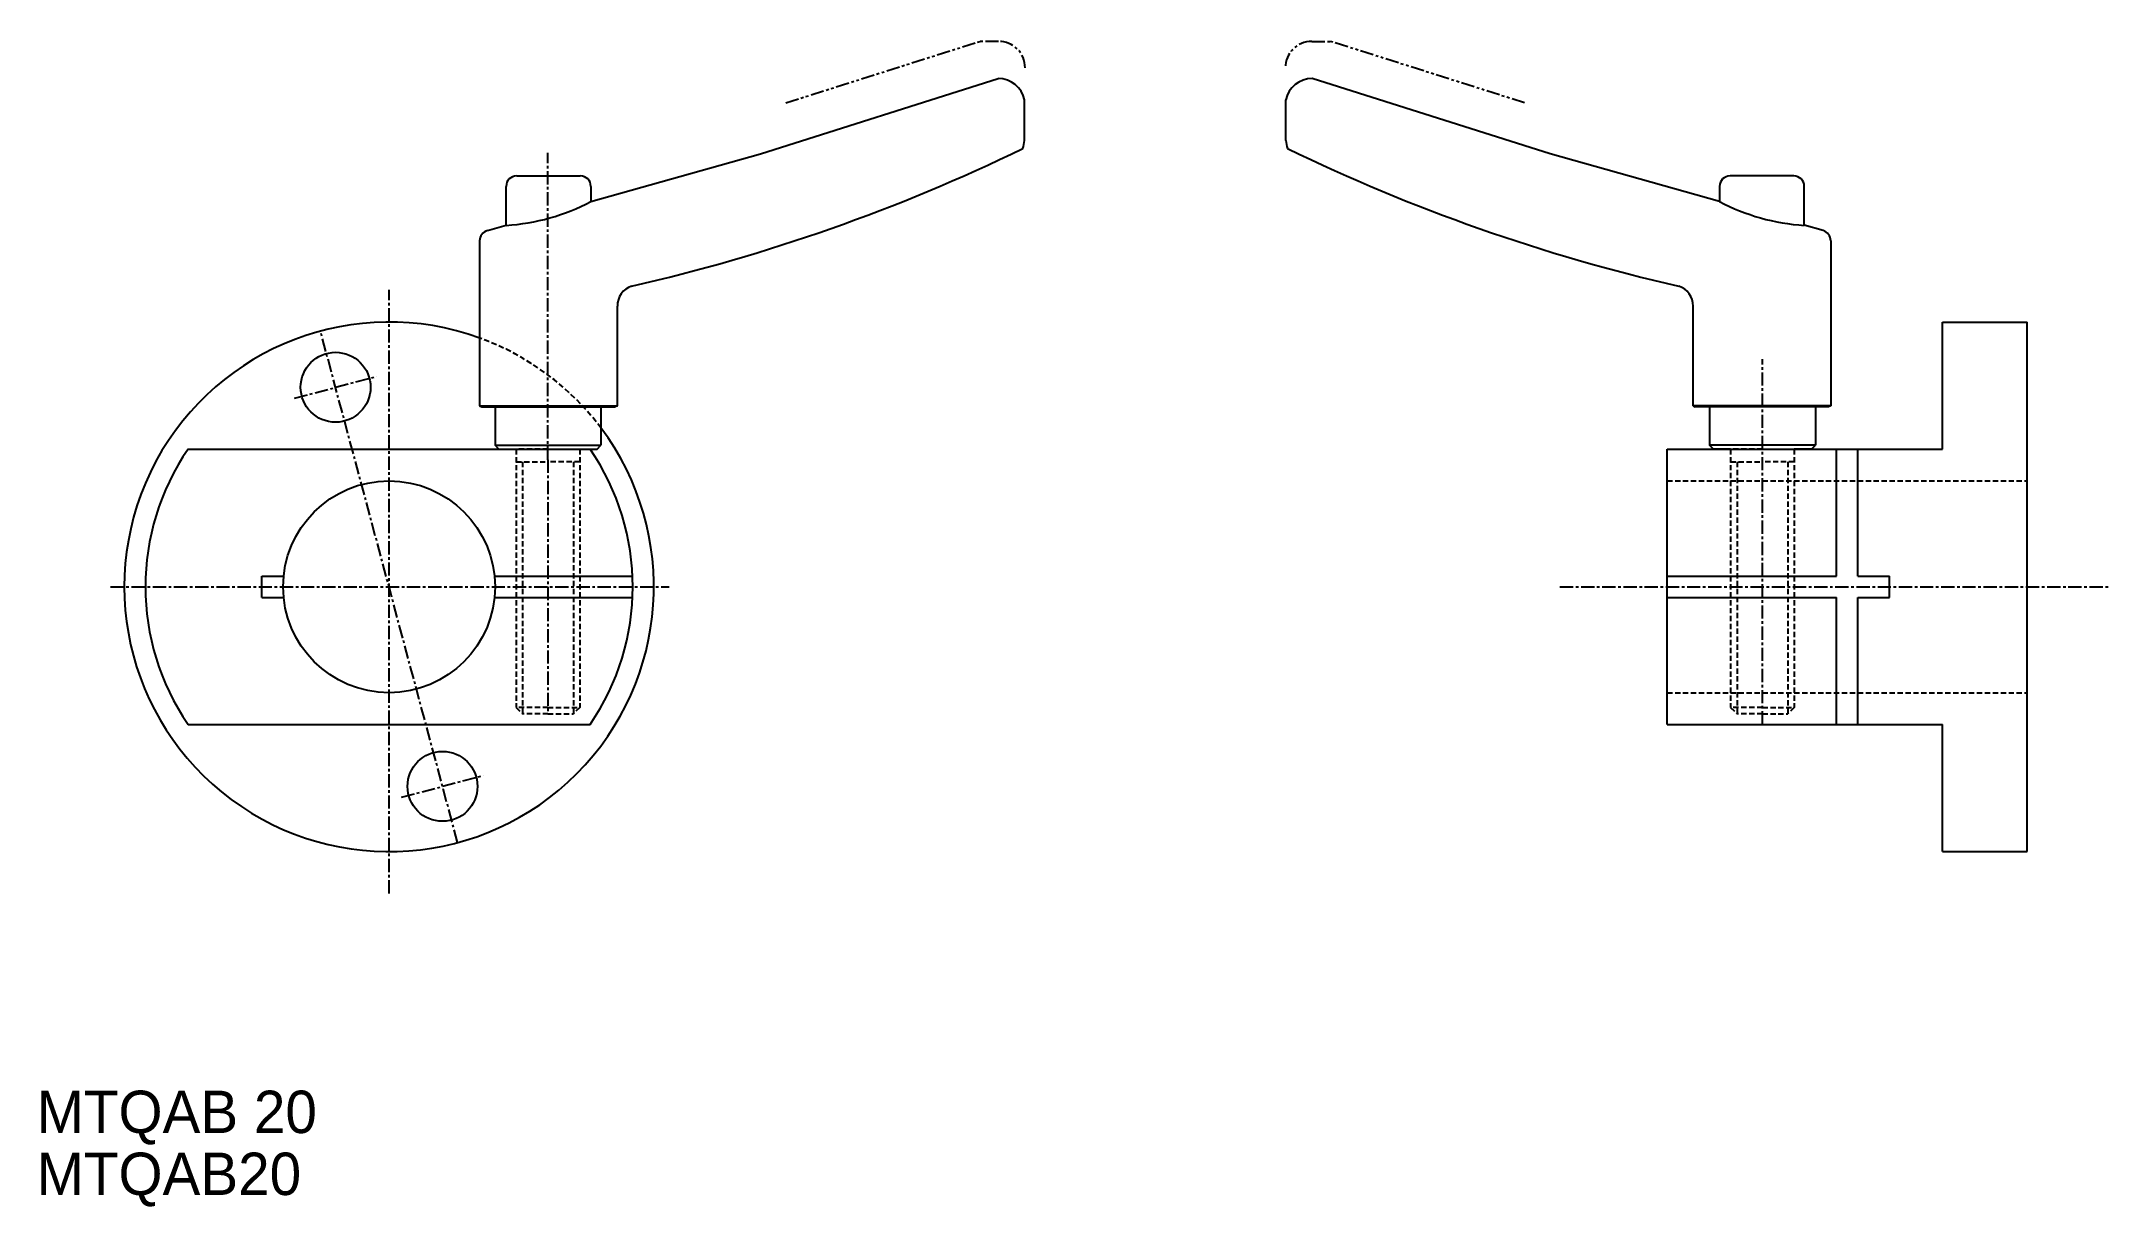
# Model space of a CAD drawing. Extents: x 10 to 206, y -22 to 88.
import ezdxf

# ---------------------------------------------------------------- set-up
doc = ezdxf.new("R2010")
doc.units = 0
for name, pattern in [('CENTER', [2, 1.25, -0.25, 0.25, -0.25]), ('DASHED', [0.75, 0.5, -0.25]), ('PHANTOM', [2.5, 1.25, -0.25, 0.25, -0.25, 0.25, -0.25])]:
    doc.linetypes.add(name, pattern=pattern)
doc.layers.get('0').update_dxf_attribs({"linetype": 'CONTINUOUS'})
doc.layers.add('CENTER', color=1, linetype='CENTER')

msp = doc.modelspace()

# ---------------------------------------------------------------- linework, layer by layer
at = {"color": 3, "linetype": 'PHANTOM'}
for p, q in [((80.72, 82.59), (99.06, 88.4)), ((100.82, 88.4), (99.06, 88.4)), ((130.38, 88.4), (132.14, 88.4)), ((150.48, 82.59), (132.14, 88.4))]:
    msp.add_line(p, q, dxfattribs=at)
at = {"color": 7, "linetype": 'CONTINUOUS'}
for p, q in [((78.32, 77.79), (100.78, 84.9)), ((152.88, 77.79), (130.42, 84.9)), ((103.27, 79.03), (103.27, 82.88)), ((127.93, 79.03), (127.93, 82.88)), ((62.32, 73.28), (78.32, 77.79)), ((168.88, 73.28), (152.88, 77.79)), ((54.32, 71.03), (54.32, 74.7)), ((55.32, 75.7), (61.32, 75.7)), ((62.32, 74.7), (62.32, 73.28)), ((168.88, 74.7), (168.88, 73.28)), ((175.88, 75.7), (169.88, 75.7)), ((176.88, 71.03), (176.88, 74.7)), ((52.55, 70.53), (54.32, 71.03)), ((178.65, 70.53), (176.88, 71.03)), ((51.82, 69.57), (51.82, 53.99)), ((179.38, 69.57), (179.38, 53.99)), ((64.82, 53.99), (64.82, 63.41)), ((166.38, 53.99), (166.38, 63.41)), ((189.93, 61.9), (197.93, 61.9)), ((189.93, 49.9), (189.93, 61.9)), ((197.93, 11.9), (197.93, 61.9)), ((51.82, 53.99), (52.02, 53.9)), ((51.82, 53.99), (64.82, 53.99)), ((52.02, 53.9), (53.27, 53.9)), ((53.27, 53.9), (53.27, 50.27)), ((53.27, 53.9), (63.27, 53.9)), ((63.27, 53.9), (64.62, 53.9)), ((63.27, 53.9), (63.27, 50.27)), ((64.82, 53.99), (64.62, 53.9)), ((179.38, 53.99), (166.38, 53.99)), ((166.38, 53.99), (166.58, 53.9)), ((167.93, 53.9), (166.58, 53.9)), ((177.93, 53.9), (167.93, 53.9)), ((167.93, 53.9), (167.93, 50.27)), ((177.93, 53.9), (177.93, 50.27)), ((179.18, 53.9), (177.93, 53.9)), ((179.38, 53.99), (179.18, 53.9)), ((24.29, 49.9), (62.24, 49.9)), ((53.63, 49.9), (53.27, 50.27)), ((53.27, 50.27), (63.27, 50.27)), ((53.63, 49.9), (55.27, 49.9)), ((61.27, 49.9), (62.9, 49.9)), ((62.9, 49.9), (63.27, 50.27)), ((163.93, 49.9), (189.93, 49.9)), ((163.93, 23.9), (163.93, 49.9)), ((177.93, 50.27), (167.93, 50.27)), ((168.3, 49.9), (167.93, 50.27)), ((169.93, 49.9), (168.3, 49.9)), ((177.57, 49.9), (175.93, 49.9)), ((177.57, 49.9), (177.93, 50.27)), ((179.93, 37.9), (179.93, 49.9)), ((181.93, 37.9), (181.93, 49.9)), ((31.27, 37.9), (33.32, 37.9)), ((31.27, 35.9), (31.27, 37.9)), ((53.21, 37.9), (66.24, 37.9)), ((163.93, 37.9), (179.93, 37.9)), ((181.93, 37.9), (184.93, 37.9)), ((184.93, 35.9), (184.93, 37.9)), ((31.27, 35.9), (33.32, 35.9)), ((53.21, 35.9), (66.24, 35.9)), ((163.93, 35.9), (179.93, 35.9)), ((179.93, 23.9), (179.93, 35.9)), ((181.93, 23.9), (181.93, 35.9)), ((181.93, 35.9), (184.93, 35.9)), ((24.29, 23.9), (62.24, 23.9)), ((163.93, 23.9), (189.93, 23.9)), ((189.93, 11.9), (189.93, 23.9)), ((189.93, 11.9), (197.93, 11.9))]:
    msp.add_line(p, q, dxfattribs=at)
at = {"color": 3, "linetype": 'DASHED'}
for p, q in [((58.27, 49.9), (55.27, 49.9)), ((55.27, 49.9), (55.27, 25.5)), ((58.27, 49.9), (61.27, 49.9)), ((61.27, 49.9), (61.27, 25.5)), ((169.93, 49.9), (169.93, 25.5)), ((172.93, 49.9), (169.93, 49.9)), ((172.93, 49.9), (175.93, 49.9)), ((175.93, 49.9), (175.93, 25.5)), ((55.27, 48.7), (58.27, 48.7)), ((55.87, 48.7), (55.87, 24.9)), ((61.27, 48.7), (58.27, 48.7)), ((60.67, 48.7), (60.67, 24.9)), ((163.93, 46.9), (197.93, 46.9)), ((169.93, 48.7), (172.93, 48.7)), ((170.53, 48.7), (170.53, 24.9)), ((175.93, 48.7), (172.93, 48.7)), ((175.33, 48.7), (175.33, 24.9)), ((58.27, 25.5), (55.27, 25.5)), ((55.27, 25.5), (55.87, 24.9)), ((58.27, 25.5), (61.27, 25.5)), ((61.27, 25.5), (60.67, 24.9)), ((163.93, 26.9), (197.93, 26.9)), ((169.93, 25.5), (170.53, 24.9)), ((172.93, 25.5), (169.93, 25.5)), ((172.93, 25.5), (175.93, 25.5)), ((175.93, 25.5), (175.33, 24.9)), ((58.27, 24.9), (55.87, 24.9)), ((58.27, 24.9), (60.67, 24.9)), ((172.93, 24.9), (170.53, 24.9)), ((172.93, 24.9), (175.33, 24.9))]:
    msp.add_line(p, q, dxfattribs=at)
at = {"color": 7, "linetype": 'CONTINUOUS'}
for centre, radius in [((38.22, 55.74), 3.3), ((43.27, 36.9), 10), ((48.31, 18.06), 3.3)]:
    msp.add_circle(centre, radius, dxfattribs=at)
at = {"color": 3, "linetype": 'PHANTOM'}
for centre, start, end in [((100.82, 85.9), 0, 90), ((130.38, 85.9), 90, 180)]:
    msp.add_arc(centre, 2.5, start, end, dxfattribs=at)
at = {"color": 7, "linetype": 'CONTINUOUS'}
for centre, radius, start, end in [((100.75, 82.32), 2.58, 12.4108, 89.2795), ((130.45, 82.32), 2.58, 90.7205, 167.5892), ((28.17, 232.33), 171.3, 282.8123, 295.9457), ((97.32, 79.85), 6, 345.017, 352.2759), ((133.88, 79.85), 6, 187.7241, 194.983), ((203.03, 232.33), 171.3, 244.0543, 257.1877), ((55.32, 74.7), 1, 90, 180), ((61.32, 74.7), 1, 0, 90), ((169.88, 74.7), 1, 90, 180), ((175.88, 74.7), 1, 0, 90), ((53.1, 90.71), 19.72, 273.5609, 297.8886), ((178.1, 90.71), 19.72, 242.1114, 266.4391), ((52.82, 69.57), 1, 105.7247, 180), ((178.38, 69.57), 1, 0, 74.2753), ((66.82, 63.41), 2, 109.379, 180), ((164.38, 63.41), 2, 0, 70.621), ((43.27, 36.9), 25, 69.9851, 36.8699), ((43.27, 36.9), 23, 145.5826, 214.4174), ((43.27, 36.9), 23, 325.5826, 34.4174)]:
    msp.add_arc(centre, radius, start, end, dxfattribs=at)
at = {"color": 3, "linetype": 'DASHED'}
msp.add_arc((43.27, 36.9), 25, 36.8699, 69.9851, dxfattribs=at)
at = {"layer": 'CENTER', "color": 1, "linetype": 'CENTER'}
for p, q in [((58.27, 48.9), (58.27, 77.89)), ((43.27, 7.96), (43.27, 64.94)), ((49.74, 12.75), (36.79, 61.05)), ((34.35, 54.7), (42.08, 56.77)), ((172.93, 23.9), (172.93, 58.4)), ((58.27, 48.9), (58.27, 24.9)), ((16.96, 36.9), (69.71, 36.9)), ((153.81, 36.9), (205.62, 36.9)), ((44.45, 17.03), (52.18, 19.1))]:
    msp.add_line(p, q, dxfattribs=at)

# ---------------------------------------------------------------- texts
at = {"color": 7, "linetype": 'CONTINUOUS'}
for s, p in [('MTQAB 20', (10, -14.67)), ('MTQAB20', (10, -20.52))]:
    msp.add_text(s, height=4, dxfattribs=at).set_placement(p)

doc.saveas('drawing.dxf')
